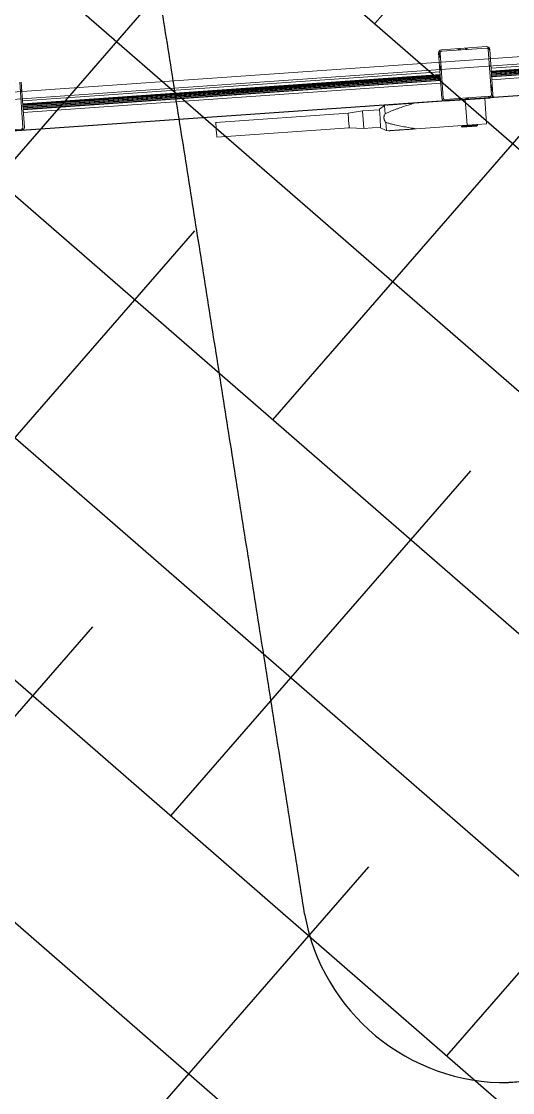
# Model space of a CAD drawing. Header units: millimetres. Extents: x 50357 to 985146, y 723188 to 1803594.
# Drawn here: x 834543.54 to 834546.9, y 818137.44 to 818144.76 of the extents above; entities that cross this region are included whole.
import ezdxf
from ezdxf.xclip import XClip

# ---------------------------------------------------------------- set-up
doc = ezdxf.new("R2010")
doc.units = ezdxf.units.MM
doc.header["$LTSCALE"] = 3
doc.header["$MEASUREMENT"] = 0
doc.linetypes.add('DASHED2', pattern=[0.375, 0.25, -0.125])
doc.linetypes.add('XXASB-PIW-ARC-DWG-1012-MWP-XXXX-WS3-XC$0$XXXXX-PIW-P-ASB_BRIDGE_DECK_ARC-XXX$0$DASHED', pattern=[19.05, 12.7, -6.35])
doc.layers.add('-Excluded area line', color=7, linetype='DASHED2', lineweight=40)
doc.layers.add('00_Xref', color=7, linetype='Continuous')
doc.layers.add('3A35X-MAGP-P-LD-00-0$0$LWK-GA_HANDRAIL', color=7, linetype='Continuous')
for name, color, linetype, true_color in [('WKD071__', 7, 'Continuous', 0x6e6e6e), ('XXASB-PIW-ARC-DWG-1012-MWP-XXXX-WS3-XC$0$XXXXX-PIW-P-ASB_BRIDGE_DECK_ARC-XXX$0$ADS280_BSteel', 7, 'Continuous', 0x6e6e6e), ('XXASB-PIW-ARC-DWG-1012-MWP-XXXX-WS3-XC$0$XXXXX-PIW-P-ASB_BRIDGE_DECK_ARC-XXX$0$ADS280_CSteel', 7, 'Continuous', 0x6e6e6e), ('XXASB-PIW-ARC-DWG-1012-MWP-XXXX-WS3-XC$0$XXXXX-PIW-P-ASB_BRIDGE_DECK_STR-XXX$0$A-GENM', 7, 'Continuous', 0x6e6e6e)]:
    doc.layers.add(name, color=color, linetype=linetype, true_color=true_color)
for name, color, linetype, lineweight, true_color in [('XXASB-PIW-ARC-DWG-1012-MWP-XXXX-WS3-XC$0$XXXXX-PIW-P-ASB_BRIDGE_DECK_ARC-XXX$0$A-FLOR-HRAL', 7, 'Continuous', 13, 0x6e6e6e), ('XXASB-PIW-ARC-DWG-1012-MWP-XXXX-WS3-XC$0$XXXXX-PIW-P-ASB_BRIDGE_DECK_ARC-XXX$0$A-GENM', 7, 'Continuous', 13, 0x6e6e6e), ('XXASB-PIW-ARC-DWG-1012-MWP-XXXX-WS3-XC$0$XXXXX-PIW-P-ASB_BRIDGE_DECK_ARC-XXX$0$ADS280__', 7, 'Continuous', 13, 0x6e6e6e), ('XXASB-PIW-ARC-DWG-1012-MWP-XXXX-WS3-XC$0$XXXXX-PIW-P-ASB_BRIDGE_DECK_ARC-XXX$0$ADS280_B', 7, 'Continuous', 13, 0x6e6e6e), ('XXASB-PIW-ARC-DWG-1012-MWP-XXXX-WS3-XC$0$XXXXX-PIW-P-ASB_BRIDGE_DECK_ARC-XXX$0$ADS280_H', 7, 'XXASB-PIW-ARC-DWG-1012-MWP-XXXX-WS3-XC$0$XXXXX-PIW-P-ASB_BRIDGE_DECK_ARC-XXX$0$DASHED', 25, 0x6e6e6e), ('XXASB-PIW-ARC-DWG-1012-MWP-XXXX-WS3-XC$0$XXXXX-PIW-P-ASB_P34_DECK_ARC-XXX$0$ADS280__', 7, 'Continuous', 13, 0x6e6e6e), ('XXASB-PIW-ARC-DWG-1012-MWP-XXXX-WS3-XC$0$XXXXX-PIW-P-ASB_P34_DECK_ARC-XXX$0$ADS280_BSteel', 7, 'Continuous', 13, 0x6e6e6e), ('XXASB-PIW-ARC-DWG-1012-MWP-XXXX-WS3-XC$0$XXXXX-PIW-P-ASB_P34_DECK_ARC-XXX$0$ADS280_CSteel', 7, 'Continuous', 13, 0x6e6e6e)]:
    doc.layers.add(name, color=color, linetype=linetype, lineweight=lineweight, true_color=true_color)
pattern_1 = [(122.722, (835227065.1, 818090920.5), (-149.583724, -96.11217), []), (122.722, (835226878.96, 818090961.01), (-149.583724, -96.11217), [])]

# ---------------------------------------------------------------- blocks, each defined once
blk = doc.blocks.new('x-baseplan')
blk.add_lwpolyline([(834550.5505, 818213.8099), (834557.1707, 818119.1058), (834549.7388, 818118.5863), (834547.9798, 818143.7498), (834547.5808, 818143.722), (834547.5407, 818144.2956), (834539.9643, 818143.7659), (834540.0207, 818142.9597), (834532.4541, 818142.4509), (834523.9731, 818144.3196), (834526.2542, 818154.6723), (834539.4112, 818151.6754), (834539.6457, 818148.3218), (834547.2222, 818148.8514), (834547.1833, 818149.4081), (834547.5823, 818149.436), (834542.9962, 818215.0413), (834543.2207, 818215.057), (834550.326, 818213.7942), (834550.5505, 818213.8099)])
blk = doc.blocks.new('XXASB-PIW-ARC-DWG-1012-MWP-XXXX-WS3-XC$0$XXXXX-PIW-P-ASB_BRIDGE_DECK_ARC-XXX$0$Top Rail Type - Top Rail_Internal_-3272686-DECK F_F_L__ARC')
at = {"layer": 'XXASB-PIW-ARC-DWG-1012-MWP-XXXX-WS3-XC$0$XXXXX-PIW-P-ASB_BRIDGE_DECK_ARC-XXX$0$A-FLOR-HRAL'}
for p, q in [((-681742.5, 100899.8), (-673797.6, 100899.7)), ((-681742.5, 100849.8), (-673797.6, 100849.7))]:
    blk.add_line(p, q, dxfattribs=at)
blk = doc.blocks.new('XXASB-PIW-ARC-DWG-1012-MWP-XXXX-WS3-XC$0$XXXXX-PIW-P-ASB_BRIDGE_DECK_ARC-XXX$0$Railing - Sabco_Joint-3422319-DECK F_F_L__ARC')
at = {"layer": 'XXASB-PIW-ARC-DWG-1012-MWP-XXXX-WS3-XC$0$XXXXX-PIW-P-ASB_BRIDGE_DECK_ARC-XXX$0$A-FLOR-HRAL'}
for p, q in [((-8.8, 0.5), (-7.8, 0.5)), ((-8.8, 0.5), (-8.8, -0.5)), ((-7.8, 0.5), (-1.5, 0.5)), ((-7.8, -0.5), (-7.8, 0.5)), ((-1.5, -0.5), (-1.5, 0.5)), ((1.5, 0.5), (7.8, 0.5)), ((1.5, 0.5), (1.5, -0.5)), ((7.8, 0.5), (8.8, 0.5)), ((7.8, 0.5), (7.8, -0.5)), ((8.8, 0.5), (8.8, -0.5)), ((-7.8, -0.5), (-8.8, -0.5)), ((-1.5, -0.5), (-7.8, -0.5)), ((7.8, -0.5), (1.5, -0.5)), ((8.8, -0.5), (7.8, -0.5))]:
    blk.add_line(p, q, dxfattribs=at)
blk = doc.blocks.new('XXASB-PIW-ARC-DWG-1012-MWP-XXXX-WS3-XC$0$XXXXX-PIW-P-ASB_BRIDGE_DECK_ARC-XXX$0$Railing - Railing-3272704-DECK F_F_L__ARC')
at = {"layer": 'XXASB-PIW-ARC-DWG-1012-MWP-XXXX-WS3-XC$0$XXXXX-PIW-P-ASB_BRIDGE_DECK_ARC-XXX$0$A-FLOR-HRAL'}
for p, q in [((-675272.6, 100835.5), (-678132.6, 100835.5)), ((-675272.6, 100816.3), (-678132.6, 100816.3)), ((-675272.6, 100814), (-678132.6, 100814)), ((-675272.6, 100806.3), (-678132.6, 100806.3)), ((-673888.2, 100835.4), (-674922.6, 100835.4)), ((-673907.4, 100816.3), (-674922.6, 100816.3)), ((-673909.7, 100814), (-674922.6, 100814)), ((-673917.4, 100806.2), (-674922.6, 100806.3)), ((-677743.2, 100804.8), (-678132.6, 100804.8)), ((-677743.1, 100803.8), (-678132.6, 100803.8)), ((-675272.6, 100797.6), (-678132.6, 100797.6)), ((-675272.6, 100794.6), (-678132.6, 100794.6)), ((-677743.1, 100788.3), (-678132.6, 100788.3)), ((-677743.2, 100787.3), (-678132.6, 100787.3)), ((-675272.6, 100785.8), (-678132.6, 100785.9)), ((-675272.6, 100778.1), (-678132.6, 100778.1)), ((-675272.6, 100775.8), (-678132.6, 100775.8)), ((-678132.6, 100756.7), (-675272.6, 100756.7)), ((-676543.2, 100804.8), (-677742.1, 100804.8)), ((-676543.1, 100803.8), (-677742.1, 100803.8)), ((-676543.1, 100788.3), (-677742.1, 100788.3)), ((-676543.2, 100787.3), (-677742.1, 100787.3)), ((-675343.2, 100804.8), (-676542.1, 100804.8)), ((-675343.1, 100803.8), (-676542.1, 100803.8)), ((-675343.1, 100788.3), (-676542.1, 100788.3)), ((-675343.2, 100787.3), (-676542.1, 100787.3)), ((-675272.6, 100804.8), (-675342.1, 100804.8)), ((-675272.6, 100803.8), (-675342.1, 100803.8)), ((-675272.6, 100788.3), (-675342.1, 100788.3)), ((-675272.6, 100787.3), (-675342.1, 100787.3)), ((-674143.2, 100804.8), (-674922.6, 100804.8)), ((-674143.1, 100803.8), (-674922.6, 100803.8)), ((-673926.1, 100797.6), (-674922.6, 100797.6)), ((-673929.1, 100794.5), (-674922.6, 100794.5)), ((-674143.1, 100788.3), (-674922.6, 100788.3)), ((-674143.2, 100787.3), (-674922.6, 100787.3)), ((-673937.8, 100785.8), (-674922.6, 100785.8)), ((-673945.6, 100778.1), (-674922.6, 100778.1)), ((-673947.9, 100775.8), (-674922.6, 100775.8)), ((-674922.6, 100756.6), (-673967, 100756.6))]:
    blk.add_line(p, q, dxfattribs=at)
at = {"extrusion": (0, 0, -1), "zscale": -1, "rotation": 270.0002948638804}
for p in [(677742.6, 100796.1), (676542.6, 100796.1), (675342.6, 100796.1)]:
    blk.add_blockref('XXASB-PIW-ARC-DWG-1012-MWP-XXXX-WS3-XC$0$XXXXX-PIW-P-ASB_BRIDGE_DECK_ARC-XXX$0$Railing - Sabco_Joint-3422319-DECK F_F_L__ARC', p, dxfattribs=at)
blk = doc.blocks.new('XXASB-PIW-ARC-DWG-1012-MWP-XXXX-WS3-XC$0$XXXXX-PIW-P-ASB_BRIDGE_DECK_ARC-XXX$0$Hanger Node - Hanger Node-V1-SECTION A')
at = {"layer": 'XXASB-PIW-ARC-DWG-1012-MWP-XXXX-WS3-XC$0$XXXXX-PIW-P-ASB_BRIDGE_DECK_ARC-XXX$0$A-GENM'}
for p, q in [((-666576, 22444.9), (-666590.6, 22345.5)), ((-666576, 22444.9), (-666574.7, 22444.9)), ((-666566.3, 22444.5), (-666563.9, 22444.4)), ((-666548.8, 22443.7), (-666545.8, 22443.5)), ((-666506.2, 22441.7), (-666503.2, 22441.5)), ((-666488.1, 22440.8), (-666485.7, 22440.7)), ((-666477.3, 22440.3), (-666476.1, 22440.3)), ((-666470.7, 22339.9), (-666476.1, 22440.3)), ((-666590.6, 22345.5), (-666595.9, 22230.6)), ((-666589.1, 22345.4), (-666530.7, 22342.7)), ((-666530.7, 22342.7), (-666472.2, 22340)), ((-666476.1, 22225), (-666470.7, 22339.9)), ((-666622.6, 22194.4), (-666626.9, 22178.2)), ((-666599.3, 22230.8), (-666622.6, 22194.4)), ((-666567.6, 22191.8), (-666621.9, 22194.3)), ((-666536, 22227.8), (-666599.3, 22230.8)), ((-666472.7, 22224.9), (-666536, 22227.8)), ((-666453.7, 22186.5), (-666507.9, 22189)), ((-666452.9, 22186.5), (-666472.7, 22224.9)), ((-666450.2, 22169.9), (-666452.9, 22186.5)), ((-666651.4, 21642.7), (-666635.1, 21991)), ((-666459.3, 21982.8), (-666475.6, 21634.5)), ((-666659.2, 21675.8), (-666663.8, 21578.2)), ((-666655.4, 21681.8), (-666660.5, 21571.9)), ((-666655.4, 21681.8), (-666659.2, 21675.8)), ((-666655.6, 21571.7), (-666650.4, 21681.6)), ((-666650.4, 21681.6), (-666655.4, 21681.8)), ((-666657.6, 21508.7), (-666651.4, 21642.7)), ((-666475.6, 21634.5), (-666651.4, 21642.7)), ((-666475.6, 21634.5), (-666481.8, 21500.5)), ((-666663.8, 21578.2), (-666660.5, 21571.9)), ((-666660.5, 21571.9), (-666655.6, 21571.7)), ((-666657.6, 21508.7), (-666481.8, 21500.5))]:
    blk.add_line(p, q, dxfattribs=at)
for points, knots in [([(-666567.6, 22191.8), (-666570.5, 22185.3), (-666576.2, 22172.3), (-666584.1, 22152.6), (-666591.3, 22132.7), (-666598, 22112.6), (-666604.6, 22092.4), (-666613.1, 22065.5), (-666623.3, 22031.7), (-666631.3, 22004.6), (-666635.1, 21991)], [0, 0, 0, 0, 0.1, 0.2, 0.3, 0.4, 0.5, 0.6, 0.8, 1, 1, 1, 1]), ([(-666537.3, 22201), (-666539.1, 22201.1), (-666542.7, 22201), (-666548, 22200.3), (-666552.2, 22199.1), (-666555.6, 22197.9), (-666560.6, 22195.9), (-666564.5, 22193.8), (-666567.6, 22191.8)], [0, 0, 0, 0, 0.166667, 0.333333, 0.5, 0.583333, 0.666667, 1, 1, 1, 1]), ([(-666507.9, 22189), (-666510.8, 22191.3), (-666514.5, 22193.7), (-666519.3, 22196.2), (-666522.5, 22197.7), (-666526.7, 22199.3), (-666531.9, 22200.5), (-666535.4, 22200.9), (-666537.3, 22201)], [0, 0, 0, 0, 0.333333, 0.416667, 0.5, 0.666667, 0.833333, 1, 1, 1, 1]), ([(-666459.3, 21982.8), (-666461.9, 21996.7), (-666467.3, 22024.4), (-666474.4, 22059), (-666480.3, 22086.7), (-666485, 22107.3), (-666489.8, 22127.9), (-666495.1, 22148.4), (-666501.2, 22168.8), (-666505.6, 22182.3), (-666507.9, 22189)], [0, 0, 0, 0, 0.2, 0.4, 0.5, 0.6, 0.7, 0.8, 0.9, 1, 1, 1, 1]), ([(-666635.1, 21991), (-666634.7, 22000.3), (-666633.8, 22018.8), (-666632.6, 22046.5), (-666631.5, 22069.4), (-666630.6, 22087.6), (-666630.1, 22098.9), (-666629.7, 22107.8), (-666629.4, 22114.6), (-666629.1, 22120.1), (-666628.9, 22124.5), (-666628.8, 22127.8), (-666628.6, 22131.1), (-666628.4, 22135.4), (-666628.2, 22140.9), (-666627.9, 22146.3), (-666627.7, 22149.9), (-666627.6, 22151.9), (-666627.6, 22153.4), (-666627.5, 22154.9), (-666627.4, 22157), (-666627.3, 22159.7), (-666627.1, 22162.9), (-666626.9, 22167.1), (-666626.8, 22170.9), (-666626.6, 22173.5), (-666626.6, 22174.7), (-666626.6, 22175.2), (-666626.6, 22175.4)], [0, 0, 0, 0, 0.0666667, 0.1333333, 0.2, 0.2333333, 0.2666667, 0.2833333, 0.3, 0.3166667, 0.325, 0.3333333, 0.3416667, 0.35, 0.3666667, 0.3833333, 0.3916667, 0.3958333, 0.4, 0.4041667, 0.4083333, 0.4166667, 0.425, 0.4333333, 0.45, 0.4583333, 0.4625, 0.4666667, 0.4666667, 0.4666667, 0.4666667]), ([(-666450.6, 22169.9), (-666450.6, 22169.9), (-666450.6, 22169.8), (-666450.6, 22169.3), (-666450.7, 22168.6), (-666450.7, 22167.8), (-666450.7, 22167.2), (-666450.8, 22166.4), (-666450.8, 22165.2), (-666451, 22162.6), (-666451.1, 22158.9), (-666451.3, 22154.7), (-666451.5, 22151.5), (-666451.6, 22148.8), (-666451.7, 22146.7), (-666451.8, 22145.2), (-666451.8, 22143.7), (-666451.9, 22141.7), (-666452.1, 22138.1), (-666452.4, 22132.7), (-666452.6, 22127.2), (-666452.8, 22122.9), (-666453, 22119.6), (-666453.1, 22116.3), (-666453.3, 22111.9), (-666453.6, 22106.3), (-666453.9, 22099.6), (-666454.3, 22090.6), (-666454.8, 22079.4), (-666455.7, 22061.1), (-666456.8, 22038.3), (-666458, 22010.6), (-666458.9, 21992.1), (-666459.3, 21982.8)], [0.5016304, 0.5016304, 0.5016304, 0.5016304, 0.5083333, 0.5166667, 0.525, 0.5291667, 0.5333333, 0.5375, 0.5416667, 0.55, 0.5666667, 0.575, 0.5833333, 0.5916667, 0.5958333, 0.6, 0.6041667, 0.6083333, 0.6166667, 0.6333333, 0.65, 0.6583333, 0.6666667, 0.675, 0.6833333, 0.7, 0.7166667, 0.7333333, 0.7666667, 0.8, 0.8666667, 0.9333333, 1, 1, 1, 1])]:
    blk.add_open_spline(points, degree=3, knots=knots, dxfattribs=at)
blk = doc.blocks.new('XXASB-PIW-ARC-DWG-1012-MWP-XXXX-WS3-XC$0$XXXXX-PIW-P-ASB_BRIDGE_DECK_ARC-XXX')
at = {"layer": 'XXASB-PIW-ARC-DWG-1012-MWP-XXXX-WS3-XC$0$XXXXX-PIW-P-ASB_BRIDGE_DECK_ARC-XXX$0$ADS280_CSteel'}
h = blk.add_hatch(dxfattribs=at)
h.set_pattern_fill('FP_1', color=256, style=0, pattern_type=2)
h.set_pattern_definition([(122.722, (835227063.7, 818090940.45), (-149.583724, -96.11217), []), (122.722, (835226877.56, 818090980.96), (-149.583724, -96.11217), [])])
h.paths.add_polyline_path([(834546744.6, 818144570.7), (834546766.2, 818144261.5), (834546761.3, 818144246.9), (834546747.6, 818144240.1), (834546438.4, 818144218.5), (834546423.9, 818144223.4), (834546417, 818144237.1), (834546395.4, 818144546.3), (834546400.3, 818144560.8), (834546414, 818144567.6), (834546723.2, 818144589.3), (834546737.7, 818144584.4)], flags=0)
h.paths.add_polyline_path([(834546734.6, 818144570), (834546731.2, 818144576.9), (834546723.9, 818144579.3), (834546414.7, 818144557.7), (834546407.8, 818144554.3), (834546405.4, 818144547), (834546427, 818144237.8), (834546430.4, 818144230.9), (834546437.7, 818144228.5), (834546746.9, 818144250.1), (834546753.8, 818144253.5), (834546756.2, 818144260.8), (834546736.3, 818144545.1)], flags=0)
for p, q in [((834546438.4, 818144218.5), (834546747.6, 818144240.1)), ((834546747.6, 818144240.1), (834546438.4, 818144218.5))]:
    blk.add_line(p, q)
at = {"layer": 'XXASB-PIW-ARC-DWG-1012-MWP-XXXX-WS3-XC$0$XXXXX-PIW-P-ASB_BRIDGE_DECK_ARC-XXX$0$ADS280__'}
for p, q in [((834546417, 818144237.1), (834546395.4, 818144546.3)), ((834546405.4, 818144547), (834546427, 818144237.8)), ((834546414, 818144567.6), (834546723.2, 818144589.3)), ((834546723.9, 818144579.3), (834546414.7, 818144557.7)), ((834546756.2, 818144260.8), (834546734.6, 818144570)), ((834546744.6, 818144570.7), (834546766.2, 818144261.5)), ((834546437.7, 818144228.5), (834546746.9, 818144250.1)), ((834546747.6, 818144240.1), (834546438.4, 818144218.5))]:
    blk.add_line(p, q, dxfattribs=at)
at = {"layer": 'XXASB-PIW-ARC-DWG-1012-MWP-XXXX-WS3-XC$0$XXXXX-PIW-P-ASB_BRIDGE_DECK_ARC-XXX$0$ADS280__', "extrusion": (0, 0, -1)}
for centre, major_axis, start_param, end_param in [((834546415.4, 818144547.7), (-1.1, -20), 1.444816, 3.015613), ((834546415.4, 818144547.7), (-0.56, -9.98), 1.444816, 3.015613), ((834546724.6, 818144569.3), (18, -8.7), 4.19371, 5.764506), ((834546724.6, 818144569.3), (-1.27, -9.92), 2.944664, 4.51546), ((834546437, 818144238.4), (19.2, -5.7), 1.212993, 2.783789), ((834546437, 818144238.4), (8.82, -4.71), 1.010547, 2.581343), ((834546746.2, 818144260.1), (3.3, -9.44), 4.979108, 6.549904), ((834546746.2, 818144260.1), (11.2, -16.6), 5.238681, 6.809477)]:
    blk.add_ellipse(centre, major_axis=major_axis, ratio=1, start_param=start_param, end_param=end_param, dxfattribs=at)
at = {"layer": 'XXASB-PIW-ARC-DWG-1012-MWP-XXXX-WS3-XC$0$XXXXX-PIW-P-ASB_BRIDGE_DECK_ARC-XXX$0$ADS280_B'}
for p, q in [((834545776.7, 818144133.6), (834544872.3, 818144070.8)), ((834545776.9, 818144131.9), (834545777.4, 818144124)), ((834545777.6, 818144121.7), (834545778.6, 818144106.5)), ((834545778.8, 818144103.5), (834545780.2, 818144083.8)), ((834544873, 818144061.2), (834544872.4, 818144069.1)), ((834544874.2, 818144043.7), (834544873.1, 818144058.9)), ((834544875.8, 818144020.9), (834544874.4, 818144040.7)), ((834544877.2, 818144001.2), (834544875.8, 818144020.9)), ((834544879.2, 818143971.1), (834545783.7, 818144033.9)), ((834545780.2, 818144083.8), (834545781.6, 818144064)), ((834545781.8, 818144061), (834545782.8, 818144045.8)), ((834545783, 818144043.5), (834545783.5, 818144035.6)), ((834544878.4, 818143983), (834544877.4, 818143998.2)), ((834544879.1, 818143972.8), (834544878.6, 818143980.7))]:
    blk.add_line(p, q, dxfattribs=at)
at = {"layer": 'XXASB-PIW-ARC-DWG-1012-MWP-XXXX-WS3-XC$0$XXXXX-PIW-P-ASB_BRIDGE_DECK_ARC-XXX$0$ADS280_BSteel'}
for q in [(834546747.6, 818144240.1), (834546766.1, 818144261.4)]:
    blk.add_line((834546767.5, 818144241.5), q, dxfattribs=at)
at = {"layer": 'XXASB-PIW-ARC-DWG-1012-MWP-XXXX-WS3-XC$0$XXXXX-PIW-P-ASB_BRIDGE_DECK_ARC-XXX$0$ADS280_H'}
for p, q in [((834545776.9, 818144131.9), (834545776.8, 818144132.7)), ((834545776.8, 818144132.7), (834545776.9, 818144131.9)), ((834544872.4, 818144069.1), (834544872.4, 818144069.9)), ((834544872.4, 818144069.9), (834544872.4, 818144069.1)), ((834545783.5, 818144035.6), (834545783.6, 818144034.8)), ((834545783.6, 818144034.8), (834545783.5, 818144035.6)), ((834544879.1, 818143972.8), (834544879.2, 818143972)), ((834544879.2, 818143972), (834544879.1, 818143972.8))]:
    blk.add_line(p, q, dxfattribs=at)
at = {"layer": 'XXASB-PIW-ARC-DWG-1012-MWP-XXXX-WS3-XC$0$XXXXX-PIW-P-ASB_BRIDGE_DECK_ARC-XXX$0$A-FLOR-HRAL', "rotation": 3.999000000000387}
for name in ['XXASB-PIW-ARC-DWG-1012-MWP-XXXX-WS3-XC$0$XXXXX-PIW-P-ASB_BRIDGE_DECK_ARC-XXX$0$Top Rail Type - Top Rail_Internal_-3272686-DECK F_F_L__ARC', 'XXASB-PIW-ARC-DWG-1012-MWP-XXXX-WS3-XC$0$XXXXX-PIW-P-ASB_BRIDGE_DECK_ARC-XXX$0$Railing - Railing-3272704-DECK F_F_L__ARC']:
    blk.add_blockref(name, (835227065.1, 818090920.5), dxfattribs=at)
at = {"layer": 'XXASB-PIW-ARC-DWG-1012-MWP-XXXX-WS3-XC$0$XXXXX-PIW-P-ASB_BRIDGE_DECK_ARC-XXX$0$A-GENM', "rotation": 96.641598661084}
blk.add_blockref('XXASB-PIW-ARC-DWG-1012-MWP-XXXX-WS3-XC$0$XXXXX-PIW-P-ASB_BRIDGE_DECK_ARC-XXX$0$Hanger Node - Hanger Node-V1-SECTION A', (834490982.9, 818808732.4), dxfattribs=at)
blk = doc.blocks.new('XXASB-PIW-ARC-DWG-1012-MWP-XXXX-WS3-XC$0$XXXXX-PIW-P-ASB_BRIDGE_DECK_STR-XXX$0$Hanger Joint 2 - Hanger Joint 2-991339-DECK LEVEL FRAMING PLAN _PART 2 OF 2_')
at = {"layer": 'XXASB-PIW-ARC-DWG-1012-MWP-XXXX-WS3-XC$0$XXXXX-PIW-P-ASB_BRIDGE_DECK_STR-XXX$0$A-GENM'}
for p, q in [((103373.4, 675510.6), (98702.4, 675698.1)), ((103637.3, 675222.4), (103642.4, 675349.7))]:
    blk.add_line(p, q, dxfattribs=at)
for centre, radius, start, end in [((98682.3, 675198.5), 500, 87.70174, 134.2194), ((103492.5, 675355.7), 150, 357.70174, 48.58287), ((98682.3, 675198.5), 500, 158.53417, 177.25872)]:
    blk.add_arc(centre, radius, start, end, dxfattribs=at)
blk = doc.blocks.new('XXASB-PIW-ARC-DWG-1012-MWP-XXXX-WS3-XC$0$XXXXX-PIW-P-ASB_BRIDGE_DECK_STR-XXX')
at = {"layer": 'XXASB-PIW-ARC-DWG-1012-MWP-XXXX-WS3-XC$0$XXXXX-PIW-P-ASB_BRIDGE_DECK_STR-XXX$0$A-GENM', "rotation": 93.99870513591777}
blk.add_blockref('XXASB-PIW-ARC-DWG-1012-MWP-XXXX-WS3-XC$0$XXXXX-PIW-P-ASB_BRIDGE_DECK_STR-XXX$0$Hanger Joint 2 - Hanger Joint 2-991339-DECK LEVEL FRAMING PLAN _PART 2 OF 2_', (835227992.7, 818092697.1), dxfattribs=at)
blk = doc.blocks.new('XXASB-PIW-ARC-DWG-1012-MWP-XXXX-WS3-XC$0$XXXXX-PIW-P-ASB_P34_DECK_ARC-XXX')
at = {"layer": 'XXASB-PIW-ARC-DWG-1012-MWP-XXXX-WS3-XC$0$XXXXX-PIW-P-ASB_P34_DECK_ARC-XXX$0$ADS280_CSteel'}
h = blk.add_hatch(dxfattribs=at)
h.set_pattern_fill('FP_1', color=256, style=0, pattern_type=2)
h.set_pattern_definition(pattern_1)
h.paths.add_polyline_path([(834546766.2, 818144261.5), (834546744.6, 818144570.7), (834546737.7, 818144584.4), (834546723.2, 818144589.3), (834546414, 818144567.6), (834546400.3, 818144560.8), (834546395.4, 818144546.3), (834546417, 818144237.1), (834546423.9, 818144223.4), (834546438.4, 818144218.5), (834546747.6, 818144240.1), (834546761.3, 818144246.9)], flags=0)
h.paths.add_polyline_path([(834546756.2, 818144260.8), (834546753.8, 818144253.5), (834546746.9, 818144250.1), (834546437.7, 818144228.5), (834546430.4, 818144230.9), (834546427, 818144237.8), (834546405.4, 818144547), (834546407.8, 818144554.3), (834546414.7, 818144557.7), (834546723.9, 818144579.3), (834546731.2, 818144576.9), (834546734.6, 818144570), (834546754, 818144291.8)], flags=0)
h = blk.add_hatch(dxfattribs=at)
h.set_pattern_fill('FP_1', color=256, style=0, pattern_type=2)
h.set_pattern_definition(pattern_1)
h.paths.add_polyline_path([(834543564, 818144037.6), (834543542.4, 818144346.9), (834543535.5, 818144360.6), (834543521, 818144365.4), (834543211.8, 818144343.8), (834543198.1, 818144337), (834543193.2, 818144322.5), (834543214.8, 818144013.2), (834543221.7, 818143999.5), (834543236.2, 818143994.7), (834543545.4, 818144016.3), (834543559.1, 818144023.1)], flags=0)
h.paths.add_polyline_path([(834543554, 818144036.9), (834543551.6, 818144029.7), (834543544.7, 818144026.2), (834543235.5, 818144004.6), (834543228.2, 818144007.1), (834543224.8, 818144013.9), (834543203.2, 818144323.2), (834543205.6, 818144330.4), (834543212.5, 818144333.8), (834543521.7, 818144355.4), (834543529, 818144353), (834543532.4, 818144346.2), (834543549.9, 818144096.2)], flags=0)
at = {"layer": 'XXASB-PIW-ARC-DWG-1012-MWP-XXXX-WS3-XC$0$XXXXX-PIW-P-ASB_P34_DECK_ARC-XXX$0$ADS280__'}
for p, q in [((834546395.4, 818144546.3), (834546417, 818144237.1)), ((834546427, 818144237.8), (834546405.4, 818144547)), ((834546723.2, 818144589.3), (834546414, 818144567.6)), ((834546414.7, 818144557.7), (834546723.9, 818144579.3)), ((834546734.6, 818144570), (834546756.2, 818144260.8)), ((834546766.2, 818144261.5), (834546744.6, 818144570.7)), ((834547453.7, 818144464.9), (834546755.4, 818144416.1)), ((834543553.2, 818144192.2), (834546406.2, 818144391.7)), ((834543532.4, 818144346.2), (834543554, 818144036.9)), ((834543564, 818144037.6), (834543542.4, 818144346.9)), ((834546746.9, 818144250.1), (834546437.7, 818144228.5)), ((834546438.4, 818144218.5), (834546747.6, 818144240.1)), ((834543544.7, 818144026.2), (834543235.5, 818144004.6)), ((834543236.2, 818143994.7), (834543545.4, 818144016.3))]:
    blk.add_line(p, q, dxfattribs=at)
blk.add_arc((834546746.2, 818144260.1), 10, 273.9987, 3.9987, dxfattribs=at)
for centre, major_axis, start_param, end_param in [((834546415.4, 818144547.7), (-8.3, 18.2), 5.925382, 7.496178), ((834546415.4, 818144547.7), (9.1, 4.15), 1.212993, 2.783789), ((834546724.6, 818144569.3), (16.6, 11.1), 5.764506, 7.335303), ((834546724.6, 818144569.3), (9.99, 0.35), 0.034895, 1.605692), ((834546437, 818144238.4), (18.2, 8.3), 2.783789, 4.354585), ((834546437, 818144238.4), (6.82, 7.31), 2.39109, 3.961886), ((834546746.2, 818144260.1), (-0.7, 20), 3.176488, 4.747284), ((834543544, 818144036.2), (6.82, 7.31), 3.961886, 5.532682), ((834543544, 818144036.2), (18.2, 8.3), 4.354585, 5.925382)]:
    blk.add_ellipse(centre, major_axis=major_axis, ratio=1, start_param=start_param, end_param=end_param, dxfattribs=at)
at = {"layer": 'XXASB-PIW-ARC-DWG-1012-MWP-XXXX-WS3-XC$0$XXXXX-PIW-P-ASB_P34_DECK_ARC-XXX$0$ADS280_BSteel'}
for p, q in [((834546747.6, 818144240.1), (834546767.6, 818144241.5)), ((834546766.2, 818144261.5), (834546767.6, 818144241.5)), ((834543545.4, 818144016.3), (834546438.4, 818144218.5))]:
    blk.add_line(p, q, dxfattribs=at)
blk = doc.blocks.new('XXASB-PIW-ARC-DWG-1012-MWP-XXXX-WS3-XC')
for name in ['XXASB-PIW-ARC-DWG-1012-MWP-XXXX-WS3-XC$0$XXXXX-PIW-P-ASB_BRIDGE_DECK_STR-XXX', 'XXASB-PIW-ARC-DWG-1012-MWP-XXXX-WS3-XC$0$XXXXX-PIW-P-ASB_BRIDGE_DECK_ARC-XXX', 'XXASB-PIW-ARC-DWG-1012-MWP-XXXX-WS3-XC$0$XXXXX-PIW-P-ASB_P34_DECK_ARC-XXX']:
    blk.add_blockref(name, (0, 0))

msp = doc.modelspace()

# ---------------------------------------------------------------- hatches: boundary and pattern name
at = {"layer": '-Excluded area line'}
h = msp.add_hatch(dxfattribs=at)
h.set_pattern_fill('ANSI31', color=256)
h.set_pattern_definition([(45, (0, -1e-20), (-0.088388347648, 0.088388347648), [])])
edge = h.paths.add_edge_path(flags=0)
edge.add_arc((834576.0018, 818046.0853), 0.5122, 0, 360)
edge = h.paths.add_edge_path(flags=17)
edge.add_line((834509.6545, 817903.2275), (834493.6514, 818132.2001))
edge.add_line((834493.6514, 818132.2001), (834495.2223, 818132.3099))
edge.add_line((834495.2223, 818132.3099), (834492.4442, 818172.006))
edge.add_line((834492.4442, 818172.006), (834490.7844, 818173.101))
edge.add_line((834490.7844, 818173.101), (834489.6765, 818188.9415))
edge.add_line((834489.6765, 818188.9415), (834489.6774, 818188.9421))
edge.add_arc((834477.0466, 818171.6149), 21.4422, 53.90525, 53.90955, ccw=False)
edge.add_line((834489.6787, 818188.9412), (834492.8109, 818186.3755))
edge.add_line((834492.8109, 818186.3755), (834497.7494, 818181.813))
edge.add_arc((834561.6075, 818267.2782), 106.6872, 233.233545, 261.758005)
edge.add_line((834546.3134, 818161.6929), (834554.1557, 818160.6631))
edge.add_line((834554.1557, 818160.6631), (834570.5637, 818158.5084))
edge.add_line((834570.5637, 818158.5084), (834605.9636, 818157.5669))
edge.add_line((834605.9636, 818157.5669), (834605.9639, 818157.5666))
edge.add_line((834605.9639, 818157.5666), (834605.9667, 818157.5668))
edge.add_line((834605.9667, 818157.5668), (834630.1531, 818158.3824))
edge.add_line((834630.1531, 818158.3824), (834633.0978, 818158.5888))
edge.add_line((834633.0978, 818158.5888), (834636.8138, 818105.5105))
edge.add_line((834636.8138, 818105.5105), (834642.7992, 818105.9295))
edge.add_line((834642.7992, 818105.9295), (834646.2911, 818056.0516))
edge.add_line((834646.2911, 818056.0516), (834640.3051, 818055.6325))
edge.add_line((834640.3051, 818055.6325), (834643.399, 818011.4407))
edge.add_line((834643.399, 818011.4407), (834641.1551, 818011.2836))
edge.add_line((834641.1551, 818011.2836), (834643.4009, 817979.1978))
edge.add_line((834643.4009, 817979.1978), (834644.173, 817967.859))
edge.add_line((834644.173, 817967.859), (834644.8988, 817967.9097))
edge.add_line((834644.8988, 817967.9097), (834645.6245, 817967.9604))
edge.add_line((834645.6245, 817967.9604), (834648.1218, 817931.8786))
edge.add_line((834648.1218, 817931.8786), (834646.7337, 817931.6033))
edge.add_line((834646.7337, 817931.6033), (834552.2507, 817919.4891))
edge.add_line((834552.2507, 817919.4891), (834509.6545, 817903.2275))
edge = h.paths.add_edge_path(flags=0)
edge.add_arc((834576.0018, 818046.0853), 0.5122, 0, 360)
h.paths.add_polyline_path([(834583.1485, 817943.8543), (834576.0018, 818046.0853), (834503.6783, 818041.0294), (834511.7505, 817925.5589), (834547.4409, 817939.3012)], flags=0)
h.paths.add_polyline_path([(834576.0018, 818046.0853), (834503.6783, 818041.0294), (834511.7505, 817925.5589), (834547.4409, 817939.3012), (834583.1485, 817943.8543)], flags=0)
h.paths.add_polyline_path([(834576.6662, 818044.0156), (834589.1533, 818044.8886), (834588.9683, 818047.5356), (834576.4812, 818046.6627)], flags=8)
h.paths.add_polyline_path([(834616.9632, 817995.7728), (834587.3341, 817993.7015), (834583.9069, 818042.7253), (834613.536, 818044.7966)], flags=0)
edge = h.paths.add_edge_path(flags=17)
edge.add_line((834509.6545, 817903.2275), (834493.6514, 818132.2001))
edge.add_line((834493.6514, 818132.2001), (834495.2223, 818132.3099))
edge.add_line((834495.2223, 818132.3099), (834492.4442, 818172.006))
edge.add_line((834492.4442, 818172.006), (834490.7844, 818173.101))
edge.add_line((834490.7844, 818173.101), (834489.6765, 818188.9415))
edge.add_line((834489.6765, 818188.9415), (834489.6774, 818188.9421))
edge.add_arc((834477.0466, 818171.6149), 21.4422, 53.90525, 53.90955, ccw=False)
edge.add_line((834489.6787, 818188.9412), (834492.8109, 818186.3755))
edge.add_line((834492.8109, 818186.3755), (834497.7494, 818181.813))
edge.add_arc((834561.6075, 818267.2782), 106.6872, 233.233545, 261.758005)
edge.add_line((834546.3134, 818161.6929), (834554.1557, 818160.6631))
edge.add_line((834554.1557, 818160.6631), (834570.5637, 818158.5084))
edge.add_line((834570.5637, 818158.5084), (834605.9636, 818157.5669))
edge.add_line((834605.9636, 818157.5669), (834605.9639, 818157.5666))
edge.add_line((834605.9639, 818157.5666), (834605.9667, 818157.5668))
edge.add_line((834605.9667, 818157.5668), (834630.1531, 818158.3824))
edge.add_line((834630.1531, 818158.3824), (834633.0978, 818158.5888))
edge.add_line((834633.0978, 818158.5888), (834636.8138, 818105.5105))
edge.add_line((834636.8138, 818105.5105), (834642.7992, 818105.9295))
edge.add_line((834642.7992, 818105.9295), (834646.2911, 818056.0516))
edge.add_line((834646.2911, 818056.0516), (834640.3051, 818055.6325))
edge.add_line((834640.3051, 818055.6325), (834643.399, 818011.4407))
edge.add_line((834643.399, 818011.4407), (834641.1551, 818011.2836))
edge.add_line((834641.1551, 818011.2836), (834643.4009, 817979.1978))
edge.add_line((834643.4009, 817979.1978), (834644.173, 817967.859))
edge.add_line((834644.173, 817967.859), (834644.8988, 817967.9097))
edge.add_line((834644.8988, 817967.9097), (834645.6245, 817967.9604))
edge.add_line((834645.6245, 817967.9604), (834648.1218, 817931.8786))
edge.add_line((834648.1218, 817931.8786), (834646.7337, 817931.6033))
edge.add_line((834646.7337, 817931.6033), (834552.2507, 817919.4891))
edge.add_line((834552.2507, 817919.4891), (834509.6545, 817903.2275))
edge = h.paths.add_edge_path(flags=0)
edge.add_line((834542.9142, 818105.8473), (834540.3821, 818142.0821))
edge.add_line((834540.3821, 818142.0821), (834533.5274, 818141.6208))
edge.add_line((834533.5274, 818141.6208), (834523.2582, 818143.8637))
edge.add_line((834523.2582, 818143.8637), (834525.899, 818155.8488))
edge.add_arc((834558.5896, 818267.564), 116.4, 237.276176, 253.689242, ccw=False)
edge.add_line((834495.6649, 818169.6383), (834500.3325, 818102.8705))
edge.add_line((834500.3325, 818102.8705), (834542.9142, 818105.8473))
h.paths.add_polyline_path([(834566.6351, 818107.5037), (834563.804, 818148.0022), (834606.4619, 818147.2761), (834609.0351, 818110.4697)], flags=0)
h = msp.add_hatch()
h.set_pattern_fill('ANSI38', color=256, scale=10)
h.set_pattern_definition([(318.9989, (834525.5252, 818208.8837), (0.820092, 0.943371), []), (48.9989, (834525.5252, 818208.8837), (0.696812, 2.706834), [3.125, -1.875])])
edge = h.paths.add_edge_path()
edge.add_line((834539.7435, 818152.2684), (834526.3736, 818155.2143))
edge.add_line((834526.3736, 818155.2143), (834523.9731, 818144.3196))
edge.add_line((834523.9731, 818144.3196), (834532.4541, 818142.4509))
edge.add_line((834532.4541, 818142.4509), (834540.3822, 818142.974))
edge.add_line((834540.3822, 818142.974), (834540.4439, 818142.0922))
edge.add_line((834540.4439, 818142.0922), (834542.5009, 818112.666))
edge.add_line((834542.5009, 818112.666), (834565.1617, 818114.2501))
edge.add_line((834565.1617, 818114.2501), (834563.2872, 818141.0655))
edge.add_line((834563.2872, 818141.0655), (834556.0284, 818141.1832))
edge.add_line((834556.0284, 818141.1832), (834555.3405, 818151.0238))
edge.add_line((834555.3405, 818151.0238), (834562.5993, 818150.9061))
edge.add_line((834562.5993, 818150.9061), (834562.0153, 818159.2601))
edge.add_line((834562.0153, 818159.2601), (834560.518, 818159.716))
edge.add_line((834560.518, 818159.716), (834554.7192, 818160.5625))
edge.add_arc((834570.7126, 818279.8246), 120.3297, 257.639716, 262.362038, ccw=False)
edge.add_line((834544.955, 818162.284), (834538.9467, 818163.4835))
edge.add_line((834538.9467, 818163.4835), (834539.7435, 818152.2684))

# ---------------------------------------------------------------- linework, layer by layer
at = {"layer": '3A35X-MAGP-P-LD-00-0$0$LWK-GA_HANDRAIL', "color": 1, "lineweight": 30, "ltscale": 0.5}
msp.add_lwpolyline([(834545.4793, 818138.6632, 0.367854), (834546.875, 818137.5089)], format="xyb", dxfattribs=at)
msp.add_rational_spline([(834545.4793, 818138.6632), (834544.7177, 818143.4914), (834543.9561, 818148.3196), (834543.7775, 818149.4517), (834542.6343, 818149.3718), (834542.0075, 818149.3281), (834541.3806, 818149.2843)], [1.00000011919, 1, 1, 0.737100834088, 1, 1, 1], degree=2, knots=[1397.536704, 1397.536704, 1397.536704, 11173.331387, 11173.331387, 13028.396767, 13028.396767, 14285.118087, 14285.118087, 14285.118087], dxfattribs=at)
msp.add_open_spline([(834548.6077, 818137.6299), (834547.7414, 818137.5694), (834546.875, 818137.5089)], degree=2, dxfattribs=at)

# ---------------------------------------------------------------- block references
at = {"layer": '00_Xref'}
ref = msp.add_blockref('x-baseplan', (0, 0), dxfattribs=at)
XClip(ref).set_block_clipping_path([(834202.4041511728, 818417.7787976696), (834906.6320897909, 818467.0097314056), (834956.0121295976, 817760.6488927433), (834251.7841909796, 817711.4179590072)])
at = {"layer": 'WKD071__', "xscale": 0.001, "yscale": 0.001, "zscale": 0.001}
msp.add_blockref('XXASB-PIW-ARC-DWG-1012-MWP-XXXX-WS3-XC', (0, 0), dxfattribs=at)

doc.saveas('drawing.dxf')
